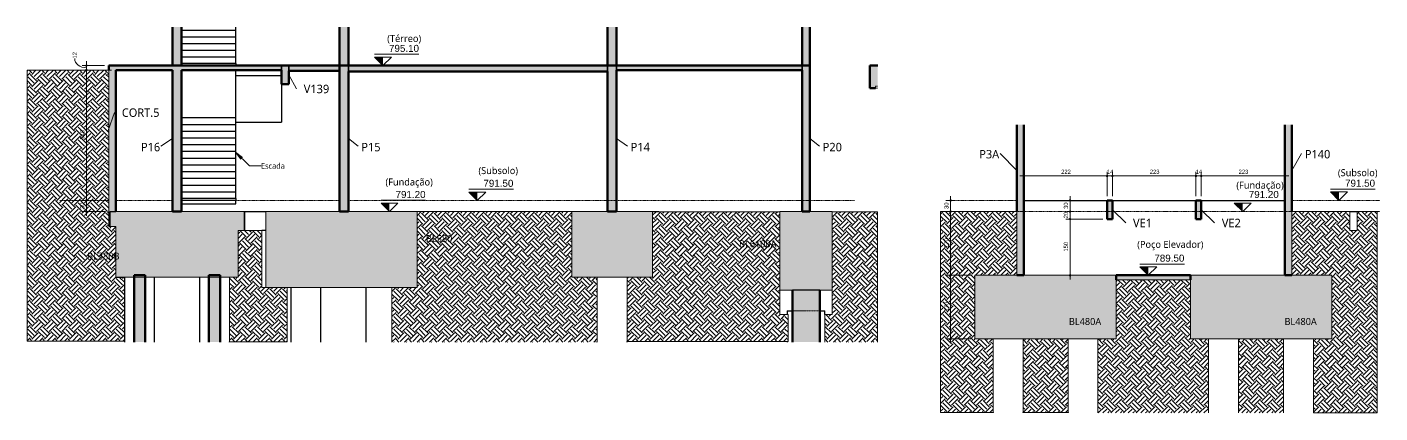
# Model space of a CAD drawing. Header units: centimetres. Extents: x -3523 to 38560, y -3196 to 88043.
# Drawn here: x 28876 to 32486, y 78583 to 79613 of the extents above; entities that cross this region are included whole.
import ezdxf

# ---------------------------------------------------------------- set-up
doc = ezdxf.new("R2010")
doc.units = ezdxf.units.CM
doc.linetypes.add('Overhead', pattern=[0.396875, 0.238125, -0.15875])
doc.linetypes.add('Traço', pattern=[0.635, 0.3175, -0.3175])
for name, color, linetype, lineweight in [('A-ANNO-DIMS', 7, 'Continuous', 9), ('A-ANNO-DIMS-75', 7, 'Continuous', 9), ('A-DETL-GENF', 7, 'Continuous', 18), ('A-FLOR', 7, 'Continuous', 25), ('A-FLOR-OVHD', 7, 'Overhead', 18), ('G-ANNO-DIMS', 7, 'Continuous', 9), ('G-ANNO-TEXT', 7, 'Continuous', 9), ('S-BEAM', 7, 'Continuous', 25), ('S-BEAM-IDEN', 7, 'Continuous', 9), ('S-COLS', 7, 'Continuous', 25), ('S-COLS-IDEN', 7, 'Continuous', 9), ('S-FNDN', 7, 'Continuous', 25), ('S-FNDN-HDLN', 7, 'Traço', 18), ('S-FNDN-IDEN', 7, 'Continuous', 9), ('S-STRS', 7, 'Continuous', 25)]:
    doc.layers.add(name, color=color, linetype=linetype, lineweight=lineweight)
doc.layers.add('A-DETL', color=7, linetype='Continuous', lineweight=18, true_color=0x00a600)
doc.styles.add('Arial_1', font='arial.ttf', dxfattribs={"width": 0.9, "height": 11.25})
doc.styles.add('Arial_4', font='arial.ttf', dxfattribs={"height": 18.75})
doc.styles.add('Gadugi', font='gadugi.ttf', dxfattribs={"height": 15})
doc.styles.add('Gadugi_1', font='gadugi.ttf', dxfattribs={"height": 22.5})
doc.styles.add('Gadugi_2', font='gadugi.ttf', dxfattribs={"height": 18.75})
doc.dimstyles.new('PED_1_5mm_ESQ_2', dxfattribs={"dimscale": 30.48, "dimtxt": 11.477918, "dimasz": 0.492126, "dimexe": 0.369094, "dimexo": 0.369094, "dimgap": 0.073819, "dimtad": 1, "dimdec": 1, "dimrnd": 0.5, "dimdsep": 46, "dimtxsty": 'Arial_1', "dimblk1": 'DOTSMALL', "dimblk2": 'DOTSMALL', "dimsah": 1, "dimcen": 0.09, "dimdle": 0.369094, "dimazin": 0, "dimtfac": 1, "dimtdec": 4, "dimtix": 1, "dimtmove": 1, "dimatfit": 3, "dimfxl": 1, "dimtvp": 1, "dimtolj": 1, "dimtzin": 0, "dimarcsym": 2})
doc.dimstyles.new('PED_1_5mm_ESQ_5', dxfattribs={"dimscale": 30.48, "dimtxt": 11.477918, "dimasz": 0.492126, "dimexe": 0.369094, "dimexo": 0.369094, "dimgap": 0.073819, "dimtad": 1, "dimdec": 1, "dimrnd": 0.5, "dimdsep": 46, "dimtxsty": 'Arial_1', "dimblk1": 'DOTSMALL', "dimblk2": 'DOTSMALL', "dimsah": 1, "dimcen": 0.09, "dimdle": 0.369094, "dimazin": 0, "dimtfac": 1, "dimtdec": 4, "dimtix": 1, "dimtmove": 0, "dimatfit": 3, "dimfxl": 1, "dimtvp": 1, "dimtolj": 1, "dimtzin": 0, "dimarcsym": 2})
pattern_1 = [(45, (30079.565, 83515.002), (0, 33.67667), [23.813, -23.813]), (45, (30073.25, 83521.318), (0, 33.67525), [23.812, -23.812]), (45, (30066.935, 83527.633), (0, 33.67667), [23.813, -23.813]), (135, (30066.935, 83531.843), (-33.67596, 0.00071), [23.813, -23.813]), (135, (30073.25, 83538.158), (-33.67596, -0.00071), [23.813, -23.813]), (135, (30079.565, 83544.473), (-33.67596, -0.00071), [23.813, -23.813])]
pattern_2 = [(45, (31881.41, 83419.002), (0, 33.67667), [23.813, -23.813]), (45, (31875.095, 83425.318), (0, 33.67525), [23.812, -23.812]), (45, (31868.78, 83431.633), (0, 33.67667), [23.813, -23.813]), (135, (31868.78, 83435.843), (-33.67596, 0.00071), [23.813, -23.813]), (135, (31875.095, 83442.158), (-33.67596, -0.00071), [23.813, -23.813]), (135, (31881.41, 83448.473), (-33.67596, -0.00071), [23.813, -23.813])]

# ---------------------------------------------------------------- blocks, each defined once
blk = doc.blocks.new('PED_BLRET-1EST_R01_2019_muro_ - 60x60x60-3843966-CT B 005 - CORTE C-C')
at = {"layer": 'S-FNDN-HDLN'}
for p, q in [((1939.9, 79455), (1933.9, 79455)), ((1933.9, 79455), (1933.9, 79450)), ((1933.9, 79450), (1939.9, 79450))]:
    blk.add_line(p, q, dxfattribs=at)
blk = doc.blocks.new('PED_COMPL_ESC_TRIANGULO_CIMA_R00_2019 - 01-3749494-CT B 005 - CORTE C-C')
at = {"layer": 'S-BEAM'}
for q in [(82.3, 79515), (227.4, 79510)]:
    blk.add_line((227.4, 79515), q, dxfattribs=at)
blk = doc.blocks.new('PED_COMPL_ESC_TRIANGULO_CIMA_R00_2019 - 01-V65-CT B 005 - CORTE C-C')
at = {"layer": 'S-BEAM'}
for p, q in [((227.4, 79155), (82.3, 79155)), ((227.4, 79150), (82.3, 79150)), ((227.4, 79155), (227.4, 79150))]:
    blk.add_line(p, q, dxfattribs=at)
blk = doc.blocks.new('PED_COMPL_ESC_TRIANGULO_BAIXO_R00_2019 - 01-3750049-CT B 005 - CORTE C-C')
at = {"layer": 'S-BEAM'}
for p, q in [((227.4, 79482.5), (227.4, 79498)), ((349.3, 79482.5), (227.4, 79482.5))]:
    blk.add_line(p, q, dxfattribs=at)
blk = doc.blocks.new('Elevações de ponto - SIMBOLO DE NÍVEL-CORTE-2219088-CT B 005 - CORTE C-C')
at = {"layer": 'G-ANNO-DIMS'}
blk.add_hatch(color=256, dxfattribs=at).paths.add_polyline_path([(871.5, 79172.3), (871.5, 79149.8), (849, 79172.3)], flags=0)
for p, q in [((967.8, 79180), (849, 79180)), ((871.5, 79149.8), (849, 79172.3)), ((849, 79172.3), (894, 79172.3)), ((894, 79172.3), (871.5, 79149.8))]:
    blk.add_line(p, q, dxfattribs=at)
blk = doc.blocks.new('DIMBLOCK467-CT B 005 - CORTE C-C')
at = {"layer": 'A-ANNO-DIMS-75'}
h = blk.add_hatch(color=256, dxfattribs=at)
edge = h.paths.add_edge_path(flags=0)
edge.add_arc((29034.2, 79149.8), 1.88, 0, 360)
h = blk.add_hatch(color=256, dxfattribs=at)
edge = h.paths.add_edge_path(flags=0)
edge.add_arc((29034.2, 79120), 1.88, 0, 360)
for p, q in [((29042.8, 79149.8), (29023, 79149.8)), ((29034.2, 79108.8), (29034.2, 79149.8)), ((29034.2, 79149.8), (29042.8, 79149.8)), ((29083.7, 79120), (29023, 79120)), ((29034.2, 79120), (29083.7, 79120))]:
    blk.add_line(p, q, dxfattribs=at)
for centre in [(29034.2, 79149.8), (29034.2, 79120)]:
    blk.add_circle(centre, 1.88, dxfattribs=at)
at = {"layer": 'A-ANNO-DIMS-75', "color": 0, "insert": (29017.4, 79127.1), "char_height": 11.25, "width": 18.647, "attachment_point": 1, "rotation": 90, "line_spacing_factor": 0.941778, "style": 'Arial_1'}
blk.add_mtext('30', dxfattribs=at)
blk = doc.blocks.new('_DotSmall')
at = {"color": 0, "linetype": 'ByBlock', "const_width": 0.5}
blk.add_lwpolyline([(-0.0625, 0, 1), (0.0625, 0, 1)], format="xyb", close=True, dxfattribs=at)
blk = doc.blocks.new('DIMBLOCK468-CT B 005 - CORTE C-C')
at = {"layer": 'A-ANNO-DIMS-75'}
h = blk.add_hatch(color=256, dxfattribs=at)
edge = h.paths.add_edge_path(flags=0)
edge.add_arc((29034.2, 79498), 1.88, 0, 360)
h = blk.add_hatch(color=256, dxfattribs=at)
edge = h.paths.add_edge_path(flags=0)
edge.add_arc((29034.2, 79149.8), 1.88, 0, 360)
for p, q in [((29101.4, 79498), (29023, 79498)), ((29034.2, 79149.8), (29034.2, 79498)), ((29034.2, 79498), (29101.4, 79498)), ((29042.8, 79149.8), (29023, 79149.8)), ((29034.2, 79149.8), (29042.8, 79149.8))]:
    blk.add_line(p, q, dxfattribs=at)
for centre in [(29034.2, 79498), (29034.2, 79149.8)]:
    blk.add_circle(centre, 1.88, dxfattribs=at)
at = {"layer": 'A-ANNO-DIMS-75', "color": 0, "insert": (29017.4, 79312.3), "char_height": 11.25, "width": 27.971, "attachment_point": 1, "rotation": 90, "line_spacing_factor": 0.941778, "style": 'Arial_1'}
blk.add_mtext('348', dxfattribs=at)
blk = doc.blocks.new('DIMBLOCK469-CT B 005 - CORTE C-C')
at = {"layer": 'A-ANNO-DIMS-75'}
h = blk.add_hatch(color=256, dxfattribs=at)
edge = h.paths.add_edge_path(flags=0)
edge.add_arc((29034.2, 79510), 1.88, 0, 360)
h = blk.add_hatch(color=256, dxfattribs=at)
edge = h.paths.add_edge_path(flags=0)
edge.add_arc((29034.2, 79498), 1.88, 0, 360)
for p, q in [((29082.4, 79510), (29023, 79510)), ((29034.2, 79498), (29034.2, 79521.3)), ((29034.2, 79510), (29082.4, 79510)), ((29101.4, 79498), (29023, 79498)), ((29034.2, 79498), (29101.4, 79498))]:
    blk.add_line(p, q, dxfattribs=at)
for centre in [(29034.2, 79510), (29034.2, 79498)]:
    blk.add_circle(centre, 1.88, dxfattribs=at)
blk.add_ellipse((29034.2, 79528.7), major_axis=(31.1, 0), ratio=0.796193, start_param=3.141593, end_param=4.712389, dxfattribs=at)
at = {"layer": 'A-ANNO-DIMS-75', "color": 0, "insert": (28997.4, 79528.7), "char_height": 11.25, "width": 18.647, "attachment_point": 1, "rotation": 90, "line_spacing_factor": 0.941778, "style": 'Arial_1'}
blk.add_mtext('12', dxfattribs=at)
blk = doc.blocks.new('Elevações de ponto - SIMBOLO DE NÍVEL-CORTE-2219088-CT B 003 -CORTE A-A')
at = {"layer": 'G-ANNO-DIMS'}
blk.add_hatch(color=256, dxfattribs=at).paths.add_polyline_path([(152.4, 79172.5), (152.4, 79150), (129.9, 79172.5)], flags=0)
for p, q in [((248.7, 79180.1), (129.9, 79180.1)), ((152.4, 79150), (129.9, 79172.5)), ((129.9, 79172.5), (174.9, 79172.5)), ((174.9, 79172.5), (152.4, 79150))]:
    blk.add_line(p, q, dxfattribs=at)
blk = doc.blocks.new('DIMBLOCK470-CT B 003 -CORTE A-A')
at = {"layer": 'A-ANNO-DIMS-75'}
h = blk.add_hatch(color=256, dxfattribs=at)
edge = h.paths.add_edge_path(flags=0)
edge.add_arc((31536.2, 79215.1), 1.88, 0, 360)
h = blk.add_hatch(color=256, dxfattribs=at)
edge = h.paths.add_edge_path(flags=0)
edge.add_arc((31758.2, 79215.1), 1.88, 0, 360)
for p, q in [((31524.9, 79215.1), (31758.2, 79215.1)), ((31536.2, 79206.5), (31536.2, 79226.4)), ((31536.2, 79215.1), (31536.2, 79206.5)), ((31758.2, 79161.3), (31758.2, 79226.4)), ((31758.2, 79215.1), (31758.2, 79161.3))]:
    blk.add_line(p, q, dxfattribs=at)
for centre in [(31536.2, 79215.1), (31758.2, 79215.1)]:
    blk.add_circle(centre, 1.88, dxfattribs=at)
at = {"layer": 'A-ANNO-DIMS-75', "color": 0, "insert": (31635.5, 79232), "char_height": 11.25, "width": 27.971, "attachment_point": 1, "line_spacing_factor": 0.941778, "style": 'Arial_1'}
blk.add_mtext('222', dxfattribs=at)
blk = doc.blocks.new('DIMBLOCK471-CT B 003 -CORTE A-A')
at = {"layer": 'A-ANNO-DIMS-75'}
h = blk.add_hatch(color=256, dxfattribs=at)
edge = h.paths.add_edge_path(flags=0)
edge.add_arc((31758.2, 79215.1), 1.88, 0, 360)
h = blk.add_hatch(color=256, dxfattribs=at)
edge = h.paths.add_edge_path(flags=0)
edge.add_arc((31772.2, 79215.1), 1.88, 0, 360)
for p, q in [((31758.2, 79161.3), (31758.2, 79226.4)), ((31758.2, 79215.1), (31772.2, 79215.1)), ((31758.2, 79215.1), (31758.2, 79161.3)), ((31772.2, 79161.3), (31772.2, 79226.4)), ((31772.2, 79215.1), (31772.2, 79161.3))]:
    blk.add_line(p, q, dxfattribs=at)
for centre in [(31758.2, 79215.1), (31772.2, 79215.1)]:
    blk.add_circle(centre, 1.88, dxfattribs=at)
at = {"layer": 'A-ANNO-DIMS-75', "color": 0, "insert": (31757.4, 79232), "char_height": 11.25, "width": 18.647, "attachment_point": 1, "line_spacing_factor": 0.941778, "style": 'Arial_1'}
blk.add_mtext('14', dxfattribs=at)
blk = doc.blocks.new('DIMBLOCK472-CT B 003 -CORTE A-A')
at = {"layer": 'A-ANNO-DIMS-75'}
h = blk.add_hatch(color=256, dxfattribs=at)
edge = h.paths.add_edge_path(flags=0)
edge.add_arc((31772.2, 79215.1), 1.88, 0, 360)
h = blk.add_hatch(color=256, dxfattribs=at)
edge = h.paths.add_edge_path(flags=0)
edge.add_arc((31995.2, 79215.1), 1.88, 0, 360)
for p, q in [((31772.2, 79161.3), (31772.2, 79226.4)), ((31772.2, 79215.1), (31995.2, 79215.1)), ((31772.2, 79215.1), (31772.2, 79161.3)), ((31995.2, 79161.3), (31995.2, 79226.4)), ((31995.2, 79215.1), (31995.2, 79161.3))]:
    blk.add_line(p, q, dxfattribs=at)
for centre in [(31772.2, 79215.1), (31995.2, 79215.1)]:
    blk.add_circle(centre, 1.88, dxfattribs=at)
at = {"layer": 'A-ANNO-DIMS-75', "color": 0, "insert": (31872, 79232), "char_height": 11.25, "width": 27.971, "attachment_point": 1, "line_spacing_factor": 0.941778, "style": 'Arial_1'}
blk.add_mtext('223', dxfattribs=at)
blk = doc.blocks.new('DIMBLOCK473-CT B 003 -CORTE A-A')
at = {"layer": 'A-ANNO-DIMS-75'}
h = blk.add_hatch(color=256, dxfattribs=at)
edge = h.paths.add_edge_path(flags=0)
edge.add_arc((31995.2, 79215.1), 1.88, 0, 360)
h = blk.add_hatch(color=256, dxfattribs=at)
edge = h.paths.add_edge_path(flags=0)
edge.add_arc((32009.2, 79215.1), 1.88, 0, 360)
for p, q in [((31995.2, 79161.3), (31995.2, 79226.4)), ((31995.2, 79215.1), (32009.2, 79215.1)), ((31995.2, 79215.1), (31995.2, 79161.3)), ((32009.2, 79161.3), (32009.2, 79226.4)), ((32009.2, 79215.1), (32009.2, 79161.3))]:
    blk.add_line(p, q, dxfattribs=at)
for centre in [(31995.2, 79215.1), (32009.2, 79215.1)]:
    blk.add_circle(centre, 1.88, dxfattribs=at)
at = {"layer": 'A-ANNO-DIMS-75', "color": 0, "insert": (31994.4, 79232), "char_height": 11.25, "width": 18.647, "attachment_point": 1, "line_spacing_factor": 0.941778, "style": 'Arial_1'}
blk.add_mtext('14', dxfattribs=at)
blk = doc.blocks.new('DIMBLOCK474-CT B 003 -CORTE A-A')
at = {"layer": 'A-ANNO-DIMS-75'}
h = blk.add_hatch(color=256, dxfattribs=at)
edge = h.paths.add_edge_path(flags=0)
edge.add_arc((32009.2, 79215.1), 1.88, 0, 360)
h = blk.add_hatch(color=256, dxfattribs=at)
edge = h.paths.add_edge_path(flags=0)
edge.add_arc((32232.2, 79215.1), 1.88, 0, 360)
for p, q in [((32009.2, 79161.3), (32009.2, 79226.4)), ((32009.2, 79215.1), (32243.4, 79215.1)), ((32009.2, 79215.1), (32009.2, 79161.3)), ((32232.2, 79206.5), (32232.2, 79226.4)), ((32232.2, 79215.1), (32232.2, 79206.5))]:
    blk.add_line(p, q, dxfattribs=at)
for centre in [(32009.2, 79215.1), (32232.2, 79215.1)]:
    blk.add_circle(centre, 1.88, dxfattribs=at)
at = {"layer": 'A-ANNO-DIMS-75', "color": 0, "insert": (32109, 79232), "char_height": 11.25, "width": 27.971, "attachment_point": 1, "line_spacing_factor": 0.941778, "style": 'Arial_1'}
blk.add_mtext('223', dxfattribs=at)
blk = doc.blocks.new('DIMBLOCK475-CT B 003 -CORTE A-A')
at = {"layer": 'A-ANNO-DIMS-75'}
h = blk.add_hatch(color=256, dxfattribs=at)
edge = h.paths.add_edge_path(flags=0)
edge.add_arc((31340.5, 78950), 1.88, 0, 360)
h = blk.add_hatch(color=256, dxfattribs=at)
edge = h.paths.add_edge_path(flags=0)
edge.add_arc((31340.5, 78780), 1.88, 0, 360)
for p, q in [((31394, 78950), (31329.2, 78950)), ((31340.5, 78768.8), (31340.5, 78950)), ((31340.5, 78950), (31394, 78950)), ((31394, 78780), (31329.2, 78780)), ((31340.5, 78780), (31394, 78780))]:
    blk.add_line(p, q, dxfattribs=at)
for centre in [(31340.5, 78950), (31340.5, 78780)]:
    blk.add_circle(centre, 1.88, dxfattribs=at)
at = {"layer": 'A-ANNO-DIMS-75', "color": 0, "insert": (31323.6, 78853.3), "char_height": 11.25, "width": 27.971, "attachment_point": 1, "rotation": 90, "line_spacing_factor": 0.941778, "style": 'Arial_1'}
blk.add_mtext('170', dxfattribs=at)
blk = doc.blocks.new('DIMBLOCK476-CT B 003 -CORTE A-A')
at = {"layer": 'A-ANNO-DIMS-75'}
h = blk.add_hatch(color=256, dxfattribs=at)
edge = h.paths.add_edge_path(flags=0)
edge.add_arc((31340.5, 79120), 1.88, 0, 360)
h = blk.add_hatch(color=256, dxfattribs=at)
edge = h.paths.add_edge_path(flags=0)
edge.add_arc((31340.5, 78950), 1.88, 0, 360)
for p, q in [((31349.1, 79120), (31329.2, 79120)), ((31340.5, 78950), (31340.5, 79120)), ((31340.5, 79120), (31349.1, 79120)), ((31394, 78950), (31329.2, 78950)), ((31340.5, 78950), (31394, 78950))]:
    blk.add_line(p, q, dxfattribs=at)
for centre in [(31340.5, 79120), (31340.5, 78950)]:
    blk.add_circle(centre, 1.88, dxfattribs=at)
at = {"layer": 'A-ANNO-DIMS-75', "color": 0, "insert": (31323.6, 79023.3), "char_height": 11.25, "width": 27.971, "attachment_point": 1, "rotation": 90, "line_spacing_factor": 0.941778, "style": 'Arial_1'}
blk.add_mtext('170', dxfattribs=at)
blk = doc.blocks.new('DIMBLOCK477-CT B 003 -CORTE A-A')
at = {"layer": 'A-ANNO-DIMS-75'}
h = blk.add_hatch(color=256, dxfattribs=at)
edge = h.paths.add_edge_path(flags=0)
edge.add_arc((31340.5, 79150), 1.88, 0, 360)
h = blk.add_hatch(color=256, dxfattribs=at)
edge = h.paths.add_edge_path(flags=0)
edge.add_arc((31340.5, 79120), 1.88, 0, 360)
for p, q in [((31349.1, 79150), (31329.2, 79150)), ((31340.5, 79120), (31340.5, 79161.3)), ((31340.5, 79150), (31349.1, 79150)), ((31349.1, 79120), (31329.2, 79120)), ((31340.5, 79120), (31349.1, 79120))]:
    blk.add_line(p, q, dxfattribs=at)
for centre in [(31340.5, 79150), (31340.5, 79120)]:
    blk.add_circle(centre, 1.88, dxfattribs=at)
at = {"layer": 'A-ANNO-DIMS-75', "color": 0, "insert": (31323.6, 79127.2), "char_height": 11.25, "width": 18.647, "attachment_point": 1, "rotation": 90, "line_spacing_factor": 0.941778, "style": 'Arial_1'}
blk.add_mtext('30', dxfattribs=at)
blk = doc.blocks.new('DIMBLOCK478-CT B 003 -CORTE A-A')
at = {"layer": 'A-ANNO-DIMS-75'}
h = blk.add_hatch(color=256, dxfattribs=at)
edge = h.paths.add_edge_path(flags=0)
edge.add_arc((31659.2, 79150), 1.88, 0, 360)
h = blk.add_hatch(color=256, dxfattribs=at)
edge = h.paths.add_edge_path(flags=0)
edge.add_arc((31659.2, 79120), 1.88, 0, 360)
for p, q in [((31650.6, 79150), (31670.5, 79150)), ((31659.2, 79150), (31650.6, 79150)), ((31659.2, 79161.3), (31659.2, 79120)), ((31650.6, 79120), (31670.5, 79120)), ((31659.2, 79120), (31650.6, 79120))]:
    blk.add_line(p, q, dxfattribs=at)
for centre in [(31659.2, 79150), (31659.2, 79120)]:
    blk.add_circle(centre, 1.88, dxfattribs=at)
at = {"layer": 'A-ANNO-DIMS-75', "color": 0, "insert": (31642.4, 79127.2), "char_height": 11.25, "width": 18.647, "attachment_point": 1, "rotation": 90, "line_spacing_factor": 0.941778, "style": 'Arial_1'}
blk.add_mtext('30', dxfattribs=at)
blk = doc.blocks.new('DIMBLOCK479-CT B 003 -CORTE A-A')
at = {"layer": 'A-ANNO-DIMS-75'}
h = blk.add_hatch(color=256, dxfattribs=at)
edge = h.paths.add_edge_path(flags=0)
edge.add_arc((31659.2, 79120), 1.88, 0, 360)
h = blk.add_hatch(color=256, dxfattribs=at)
edge = h.paths.add_edge_path(flags=0)
edge.add_arc((31659.2, 79100), 1.88, 0, 360)
for p, q in [((31650.6, 79120), (31670.5, 79120)), ((31659.2, 79120), (31650.6, 79120)), ((31659.2, 79120), (31659.2, 79100)), ((31746.9, 79100), (31648, 79100)), ((31659.2, 79100), (31746.9, 79100))]:
    blk.add_line(p, q, dxfattribs=at)
for centre in [(31659.2, 79120), (31659.2, 79100)]:
    blk.add_circle(centre, 1.88, dxfattribs=at)
at = {"layer": 'A-ANNO-DIMS-75', "color": 0, "insert": (31642.4, 79102.2), "char_height": 11.25, "width": 18.647, "attachment_point": 1, "rotation": 90, "line_spacing_factor": 0.941778, "style": 'Arial_1'}
blk.add_mtext('20', dxfattribs=at)
blk = doc.blocks.new('DIMBLOCK480-CT B 003 -CORTE A-A')
at = {"layer": 'A-ANNO-DIMS-75'}
h = blk.add_hatch(color=256, dxfattribs=at)
edge = h.paths.add_edge_path(flags=0)
edge.add_arc((31659.2, 79100), 1.88, 0, 360)
h = blk.add_hatch(color=256, dxfattribs=at)
edge = h.paths.add_edge_path(flags=0)
edge.add_arc((31659.2, 78950), 1.88, 0, 360)
for p, q in [((31746.9, 79100), (31648, 79100)), ((31659.2, 79100), (31659.2, 78938.8)), ((31659.2, 79100), (31746.9, 79100)), ((31650.6, 78950), (31670.5, 78950)), ((31659.2, 78950), (31650.6, 78950))]:
    blk.add_line(p, q, dxfattribs=at)
for centre in [(31659.2, 79100), (31659.2, 78950)]:
    blk.add_circle(centre, 1.88, dxfattribs=at)
at = {"layer": 'A-ANNO-DIMS-75', "color": 0, "insert": (31642.4, 79013.3), "char_height": 11.25, "width": 27.971, "attachment_point": 1, "rotation": 90, "line_spacing_factor": 0.941778, "style": 'Arial_1'}
blk.add_mtext('150', dxfattribs=at)

msp = doc.modelspace()

# ---------------------------------------------------------------- hatches: boundary and pattern name
at = {"layer": 'A-DETL-GENF', "true_color": 0xe7ba89}
h = msp.add_hatch(dxfattribs=at)
h.set_pattern_fill('FP_2', color=31, style=0, pattern_type=2)
h.set_pattern_definition(pattern_1)
h.paths.add_polyline_path([(28875.841, 78774.504), (29135.688, 78774.504), (29135.688, 78944.504), (29112.688, 78944.504), (29112.688, 79080.004), (29093.688, 79080.004), (29093.688, 79497.433), (28875.841, 79497.433), (28875.841, 78944.504)], flags=0)
h = msp.add_hatch(dxfattribs=at)
h.set_pattern_fill('FP_2', color=31, style=0, pattern_type=2)
h.set_pattern_definition(pattern_1)
h.paths.add_polyline_path([(29916.839, 78771.907), (30397.189, 78771.907), (30397.189, 78945.001), (30329.75, 78945.001), (30329.75, 79120.001), (29916.839, 79120.001), (29916.839, 78917.293), (29849.689, 78917.293), (29849.689, 78771.907), (29859.809, 78771.907)], flags=0)
h = msp.add_hatch(dxfattribs=at)
h.set_pattern_fill('FP_2', color=31, style=0, pattern_type=2)
h.set_pattern_definition(pattern_1)
h.paths.add_polyline_path([(30561.788, 78773.24), (30907.189, 78773.24), (30907.132, 78845.001), (30884.685, 78845.001), (30884.685, 79119.827), (30545.189, 79119.827), (30545.189, 78945.001), (30477.189, 78945.001), (30477.189, 78773.24)], flags=0)
h = msp.add_hatch(dxfattribs=at)
h.set_pattern_fill('FP_2', color=31, style=0, pattern_type=2)
h.set_pattern_definition(pattern_1)
h.paths.add_polyline_path([(31005.192, 78771.907), (31145.722, 78771.907), (31145.722, 79119.827), (31024.685, 79119.827), (31024.685, 78845.001), (31004.685, 78845.001), (31004.685, 78771.907)], flags=0)
h = msp.add_hatch(dxfattribs=at)
h.set_pattern_fill('FP_3', color=31, style=0, pattern_type=2)
h.set_pattern_definition(pattern_2)
h.paths.add_polyline_path([(31405.204, 78584.001), (31453.704, 78584.001), (31453.704, 78780.001), (31405.204, 78780.001), (31405.204, 78950.001), (31517.187, 78950.001), (31517.187, 79120.001), (31313.704, 79120.001), (31313.704, 78584.001)], flags=0)
h = msp.add_hatch(dxfattribs=at)
h.set_pattern_fill('FP_3', color=31, style=0, pattern_type=2)
h.set_pattern_definition(pattern_2)
h.paths.add_polyline_path([(32478.951, 78583.096), (32478.951, 79120.001), (32425.187, 79120.001), (32425.187, 79070.001), (32406.187, 79070.001), (32406.187, 79120.001), (32251.187, 79120.001), (32251.187, 78950.001), (32357.451, 78950.001), (32357.451, 78780.001), (32308.951, 78780.001), (32308.951, 78583.096)], flags=0)
h = msp.add_hatch(dxfattribs=at)
h.set_pattern_fill('FP_2', color=31, style=0, pattern_type=2)
h.set_pattern_definition(pattern_1)
h.paths.add_polyline_path([(29435.968, 78772.039), (29569.689, 78772.039), (29569.689, 78917.293), (29502.54, 78917.293), (29502.54, 79070.001), (29439.092, 79070.001), (29439.092, 78945.001), (29416.174, 78945.001), (29416.174, 78772.039)], flags=0)
h = msp.add_hatch(dxfattribs=at)
h.set_pattern_fill('FP_3', color=31, style=0, pattern_type=2)
h.set_pattern_definition(pattern_2)
h.paths.add_polyline_path([(31980.451, 78582.533), (32028.951, 78582.533), (32028.951, 78780.001), (31980.451, 78780.001), (31980.451, 78938.001), (31782.204, 78938.001), (31782.204, 78780.001), (31733.704, 78780.001), (31733.704, 78582.533), (31890.836, 78582.533)], flags=0)
h = msp.add_hatch(dxfattribs=at)
h.set_pattern_fill('FP_3', color=31, style=0, pattern_type=2)
h.set_pattern_definition(pattern_2)
h.paths.add_polyline_path([(31533.704, 78584.001), (31653.704, 78584.001), (31653.704, 78780.001), (31533.704, 78780.001)], flags=0)
h = msp.add_hatch(dxfattribs=at)
h.set_pattern_fill('FP_3', color=31, style=0, pattern_type=2)
h.set_pattern_definition(pattern_2)
h.paths.add_polyline_path([(32108.951, 78582.533), (32228.951, 78582.533), (32228.951, 78780.001), (32108.951, 78780.001), (32108.951, 78774.927)], flags=0)
at = {"layer": 'A-FLOR', "true_color": 0xa6a6a6}
for points in [[(29112.69, 79498.004), (29264.174, 79498.004), (29264.174, 79510.004), (29112.69, 79510.004)], [(29435.968, 79498.004), (29555.161, 79498.004), (29555.161, 79510.004), (29288.174, 79510.004), (29288.174, 79498.004), (29433.183, 79498.004)], [(29574.168, 79496.004), (29709.689, 79496.004), (29709.689, 79510.004), (29574.168, 79510.004)], [(29733.689, 79494.004), (30425.189, 79494.004), (30425.189, 79510.004), (29733.689, 79510.004)], [(30944.685, 79498.004), (30944.685, 79510.004), (30449.189, 79510.004), (30449.189, 79498.004), (30575.838, 79498.004)], [(31890.836, 78938.001), (31980.451, 78938.001), (31980.451, 78950.001), (31782.204, 78950.001), (31782.204, 78938.001)]]:
    msp.add_hatch(color=253, dxfattribs=at).paths.add_polyline_path(points, flags=0)
at = {"layer": 'S-BEAM', "true_color": 0xa6a6a6}
for points in [[(29094.952, 79080.004), (29097.28, 79080.004), (29097.28, 79120.001), (29112.688, 79120.001), (29112.688, 79510.004), (29093.688, 79510.004), (29093.688, 79080.004)], [(29574.168, 79460.004), (29574.168, 79510.004), (29555.168, 79510.004), (29555.168, 79460.004)], [(31772.187, 79100.001), (31772.187, 79150.001), (31758.187, 79150.001), (31758.187, 79100.001), (31764.192, 79100.001)], [(31995.187, 79100.001), (32009.187, 79100.001), (32009.187, 79150.001), (31995.187, 79150.001)]]:
    msp.add_hatch(color=253, dxfattribs=at).paths.add_polyline_path(points, flags=0)
at = {"layer": 'S-COLS', "true_color": 0xa6a6a6}
for points in [[(29264.174, 79510.004), (29288.174, 79510.004), (29288.174, 79612.729), (29264.174, 79612.729)], [(29720.936, 79510.004), (29733.689, 79510.004), (29733.689, 79612.729), (29709.689, 79612.729), (29709.689, 79510.004)], [(30425.189, 79510.004), (30449.189, 79510.004), (30449.189, 79612.729), (30425.189, 79612.729)], [(30944.685, 79510.004), (30964.685, 79510.004), (30964.685, 79612.729), (30944.685, 79612.729)], [(29264.174, 79120.001), (29288.174, 79120.001), (29288.168, 79510.004), (29264.174, 79510.004), (29264.174, 79192.318)], [(29720.936, 79120.001), (29733.689, 79120.001), (29733.689, 79510.004), (29709.689, 79510.004), (29709.689, 79120.001)], [(30449.189, 79120.001), (30449.189, 79510.004), (30425.189, 79510.004), (30425.189, 79120.001)], [(30964.685, 79120.001), (30964.685, 79510.004), (30944.685, 79510.004), (30944.685, 79120.001)], [(31536.187, 78950.001), (31536.187, 79352.109), (31517.187, 79352.109), (31517.187, 78950.001)], [(32251.187, 78950.001), (32251.187, 79352.109), (32232.187, 79352.109), (32232.187, 78950.001)]]:
    msp.add_hatch(color=253, dxfattribs=at).paths.add_polyline_path(points, flags=0)
at = {"layer": 'S-FNDN', "true_color": 0xa6a6a6}
for points in [[(31145.772, 79450.004), (31145.772, 79510.004), (31124.685, 79510.004), (31124.685, 79450.004)], [(29419.092, 78945.001), (29439.092, 78945.001), (29439.092, 79070.001), (29455.067, 79070.001), (29455.067, 79120.001), (29097.28, 79120.001), (29097.28, 79080.004), (29112.688, 79080.004), (29112.688, 78945.001), (29416.174, 78945.001)], [(29720.936, 78917.293), (29916.839, 78917.293), (29916.839, 79120.001), (29513.278, 79120.001), (29513.278, 78917.293), (29569.689, 78917.293)], [(30329.75, 78945.001), (30545.189, 78945.001), (30545.189, 79119.827), (30561.788, 79119.827), (30561.788, 79120.001), (30329.75, 79120.001), (30329.75, 78982.112)], [(31003.289, 78910.001), (31024.685, 78910.001), (31024.685, 79120.001), (30884.685, 79120.001), (30884.685, 78910.001), (30991.132, 78910.001)], [(29161.311, 78771.907), (29191.037, 78771.907), (29191.037, 78945.001), (29161.311, 78945.001)], [(29361.311, 78771.907), (29391.037, 78771.907), (29391.037, 78945.001), (29361.311, 78945.001)], [(31533.704, 78780.001), (31782.204, 78780.001), (31782.204, 78950.001), (31405.204, 78950.001), (31405.204, 78780.001), (31517.187, 78780.001)], [(32228.951, 78780.001), (32357.451, 78780.001), (32357.451, 78950.001), (31980.451, 78950.001), (31980.451, 78780.001), (32201.364, 78780.001)], [(30991.132, 78771.907), (30991.132, 78910.001), (30918.238, 78910.001), (30918.238, 78771.907)]]:
    msp.add_hatch(color=253, dxfattribs=at).paths.add_polyline_path(points, flags=0)

# ---------------------------------------------------------------- linework, layer by layer
at = {"layer": 'A-DETL', "color": 7}
for p, q in [((29093.688, 79497.433), (28875.841, 79497.433)), ((28875.841, 79497.433), (28875.841, 78774.504)), ((29093.688, 79080.004), (29093.688, 79497.433)), ((30329.75, 79120.001), (29916.839, 79120.001)), ((29916.839, 79120.001), (29916.839, 78917.293)), ((30329.75, 78945.001), (30329.75, 79120.001)), ((30884.685, 79119.827), (30545.189, 79119.827)), ((30545.189, 79119.827), (30545.189, 78945.001)), ((30884.685, 78845.001), (30884.685, 79119.827)), ((31145.722, 79119.827), (31024.685, 79119.827)), ((31024.685, 79119.827), (31024.685, 78845.001)), ((31145.722, 78771.907), (31145.722, 79119.827)), ((31517.187, 79120.001), (31313.704, 79120.001)), ((31313.704, 79120.001), (31313.704, 78584.001)), ((31517.187, 78950.001), (31517.187, 79120.001)), ((32406.187, 79120.001), (32251.187, 79120.001)), ((32251.187, 79120.001), (32251.187, 78950.001)), ((32406.187, 79070.001), (32406.187, 79120.001)), ((32478.951, 79120.001), (32425.187, 79120.001)), ((32425.187, 79120.001), (32425.187, 79070.001)), ((32478.951, 78583.096), (32478.951, 79120.001)), ((29112.688, 79080.004), (29093.688, 79080.004)), ((29112.688, 78944.504), (29112.688, 79080.004)), ((29502.54, 79070.001), (29439.092, 79070.001)), ((29439.092, 79070.001), (29439.092, 78945.001)), ((29502.54, 78917.293), (29502.54, 79070.001)), ((32425.187, 79070.001), (32406.187, 79070.001)), ((29135.688, 78944.504), (29112.688, 78944.504)), ((29135.688, 78774.504), (29135.688, 78944.504)), ((29419.092, 78945.001), (29416.174, 78945.001)), ((29416.174, 78945.001), (29416.174, 78772.039)), ((29439.092, 78945.001), (29419.092, 78945.001)), ((30397.189, 78945.001), (30329.75, 78945.001)), ((30397.189, 78771.907), (30397.189, 78945.001)), ((30545.189, 78945.001), (30477.189, 78945.001)), ((30477.189, 78945.001), (30477.189, 78773.24)), ((31405.204, 78780.001), (31405.204, 78950.001)), ((31405.204, 78950.001), (31517.187, 78950.001)), ((31980.451, 78938.001), (31782.204, 78938.001)), ((31782.204, 78938.001), (31782.204, 78780.001)), ((31980.451, 78780.001), (31980.451, 78938.001)), ((32251.187, 78950.001), (32357.451, 78950.001)), ((32357.451, 78950.001), (32357.451, 78939.374)), ((32357.451, 78939.374), (32357.451, 78780.001)), ((29569.689, 78917.293), (29502.54, 78917.293)), ((29569.689, 78772.039), (29569.689, 78917.293)), ((29916.839, 78917.293), (29849.689, 78917.293)), ((29849.689, 78917.293), (29849.689, 78771.907)), ((30907.189, 78845.001), (30884.685, 78845.001)), ((30907.189, 78773.24), (30907.189, 78845.001)), ((31024.685, 78845.001), (31004.685, 78845.001)), ((31004.685, 78845.001), (31004.685, 78771.907)), ((31453.704, 78780.001), (31405.204, 78780.001)), ((31453.704, 78584.001), (31453.704, 78780.001)), ((31653.704, 78780.001), (31533.704, 78780.001)), ((31533.704, 78780.001), (31533.704, 78584.001)), ((31653.704, 78584.001), (31653.704, 78780.001)), ((31782.204, 78780.001), (31733.704, 78780.001)), ((31733.704, 78780.001), (31733.704, 78582.533)), ((32028.951, 78780.001), (31980.451, 78780.001)), ((32028.951, 78582.533), (32028.951, 78780.001)), ((32228.951, 78780.001), (32108.951, 78780.001)), ((32108.951, 78780.001), (32108.951, 78582.533)), ((32228.951, 78582.533), (32228.951, 78780.001)), ((32357.451, 78780.001), (32308.951, 78780.001)), ((32308.951, 78780.001), (32308.951, 78583.096)), ((28875.841, 78774.504), (29135.688, 78774.504)), ((29416.174, 78772.039), (29569.689, 78772.039)), ((30477.189, 78773.24), (30907.189, 78773.24)), ((31313.704, 78584.001), (31453.704, 78584.001)), ((31533.704, 78584.001), (31653.704, 78584.001)), ((32308.951, 78583.096), (32478.951, 78583.096))]:
    msp.add_line(p, q, dxfattribs=at)
at = {"layer": 'A-FLOR', "lineweight": 50}
for p, q in [((29264.174, 79510.004), (29112.69, 79510.004)), ((29555.161, 79510.004), (29288.174, 79510.004)), ((29709.689, 79510.004), (29574.168, 79510.004)), ((29709.689, 79496.004), (29709.689, 79510.004)), ((30425.189, 79510.004), (29733.689, 79510.004)), ((30944.685, 79510.004), (30449.189, 79510.004)), ((29112.69, 79498.004), (29264.174, 79498.004)), ((29288.174, 79498.004), (29555.161, 79498.004)), ((29574.168, 79496.004), (29709.689, 79496.004)), ((29733.689, 79494.004), (30425.189, 79494.004)), ((30449.189, 79498.004), (30944.685, 79498.004)), ((31980.451, 78950.001), (31782.204, 78950.001)), ((31782.204, 78950.001), (31782.204, 78938.001)), ((31980.451, 78938.001), (31980.451, 78950.001))]:
    msp.add_line(p, q, dxfattribs=at)
at = {"layer": 'A-FLOR'}
for p, q in [((29555.161, 79498.004), (29555.161, 79510.004)), ((29574.168, 79510.004), (29574.168, 79496.004)), ((29733.689, 79510.004), (29733.689, 79494.004)), ((30425.189, 79494.004), (30425.189, 79510.004)), ((30449.189, 79510.004), (30449.189, 79498.004)), ((30944.685, 79498.004), (30944.685, 79510.004)), ((29112.69, 79498.004), (29112.688, 79498.004))]:
    msp.add_line(p, q, dxfattribs=at)
at = {"layer": 'A-FLOR-OVHD'}
for p, q in [((29093.688, 79149.827), (28963.688, 79149.827)), ((29264.176, 79149.827), (29112.688, 79149.827)), ((29709.688, 79149.827), (29289.688, 79149.827)), ((29733.689, 79149.827), (31083.689, 79149.827)), ((31517.187, 79150.001), (31327.187, 79150.001)), ((32486.141, 79150.001), (32251.187, 79150.001)), ((32486.141, 79120.001), (31336.141, 79120.001))]:
    msp.add_line(p, q, dxfattribs=at)
at = {"layer": 'G-ANNO-TEXT'}
for p, q in [((29432.53, 79278.391), (29450.6, 79264.661)), ((29432.53, 79278.391), (29446.43, 79260.452)), ((29432.53, 79278.391), (29469.312, 79241.954)), ((29469.312, 79241.954), (29500.232, 79241.954))]:
    msp.add_line(p, q, dxfattribs=at)
at = {"layer": 'S-BEAM', "lineweight": 50}
for p, q in [((29112.688, 79510.004), (29093.688, 79510.004)), ((29093.688, 79510.004), (29093.688, 79497.433)), ((29574.168, 79510.004), (29555.168, 79510.004)), ((29112.688, 79120.001), (29112.688, 79498.004)), ((29555.168, 79498.004), (29555.168, 79460.004)), ((29574.168, 79460.004), (29574.168, 79496.004)), ((29555.168, 79460.004), (29574.168, 79460.004)), ((31772.187, 79150.001), (31758.187, 79150.001)), ((31758.187, 79150.001), (31758.187, 79100.001)), ((31772.187, 79100.001), (31772.187, 79150.001)), ((32009.187, 79150.001), (31995.187, 79150.001)), ((31995.187, 79150.001), (31995.187, 79100.001)), ((32009.187, 79100.001), (32009.187, 79150.001)), ((31758.187, 79100.001), (31772.187, 79100.001)), ((31995.187, 79100.001), (32009.187, 79100.001))]:
    msp.add_line(p, q, dxfattribs=at)
at = {"layer": 'S-BEAM'}
for p, q in [((29555.168, 79510.004), (29555.168, 79498.004)), ((29574.168, 79496.004), (29574.168, 79510.004)), ((29709.68, 79460.004), (29709.68, 79496.004)), ((29709.68, 79460.004), (29709.689, 79460.004)), ((31536.187, 79150.001), (31758.187, 79150.001)), ((31772.187, 79150.001), (31995.187, 79150.001)), ((32009.187, 79150.001), (32232.187, 79150.001)), ((29097.28, 79080.004), (29097.28, 79120.001)), ((29097.28, 79120.001), (29112.688, 79120.001)), ((29457.395, 79120.001), (29513.278, 79120.001)), ((32406.187, 79120.001), (32425.187, 79120.001)), ((29513.278, 79070.001), (29502.54, 79070.001))]:
    msp.add_line(p, q, dxfattribs=at)
at = {"layer": 'S-BEAM-IDEN'}
for p, q in [((29574.168, 79485.004), (29594.766, 79447.449)), ((29092.598, 79336.519), (29109.226, 79384.206)), ((31772.187, 79125.001), (31807.705, 79089.652)), ((32009.187, 79125.001), (32044.705, 79089.652))]:
    msp.add_line(p, q, dxfattribs=at)
at = {"layer": 'S-COLS', "lineweight": 50}
for p, q in [((29264.174, 79612.729), (29264.174, 79510.004)), ((29288.174, 79510.004), (29288.174, 79612.729)), ((29709.689, 79612.729), (29709.689, 79510.004)), ((29733.689, 79510.004), (29733.689, 79612.729)), ((30425.189, 79612.729), (30425.189, 79510.004)), ((30449.189, 79510.004), (30449.189, 79612.729)), ((30944.685, 79612.729), (30944.685, 79510.004)), ((30964.685, 79510.004), (30964.685, 79612.729)), ((29288.174, 79510.004), (29264.174, 79510.004)), ((29264.174, 79510.004), (29288.174, 79510.004)), ((29733.689, 79510.004), (29709.689, 79510.004)), ((29709.689, 79510.004), (29709.689, 79120.001)), ((29709.689, 79510.004), (29733.689, 79510.004)), ((30449.189, 79510.004), (30425.189, 79510.004)), ((30425.189, 79510.004), (30449.189, 79510.004)), ((30964.685, 79510.004), (30944.685, 79510.004)), ((30944.685, 79510.004), (30964.685, 79510.004)), ((30964.685, 79120.001), (30964.685, 79510.004)), ((29264.174, 79498.004), (29264.174, 79120.001)), ((29288.174, 79120.001), (29288.174, 79498.004)), ((29733.689, 79120.001), (29733.689, 79494.004)), ((30425.189, 79494.004), (30425.189, 79120.001)), ((30449.189, 79120.001), (30449.189, 79498.004)), ((30944.685, 79498.004), (30944.685, 79120.001)), ((31517.187, 79352.109), (31517.187, 79120.001)), ((31536.187, 78950.001), (31536.187, 79352.109)), ((32232.187, 79352.109), (32232.187, 78950.001)), ((32251.187, 79120.001), (32251.187, 79352.109)), ((29264.174, 79120.001), (29288.174, 79120.001)), ((29709.689, 79120.001), (29733.689, 79120.001)), ((30425.189, 79120.001), (30449.189, 79120.001)), ((30944.685, 79120.001), (30964.685, 79120.001)), ((31517.187, 78950.001), (31536.187, 78950.001)), ((32232.187, 78950.001), (32251.187, 78950.001))]:
    msp.add_line(p, q, dxfattribs=at)
at = {"layer": 'S-COLS'}
for p, q in [((29733.689, 79494.004), (29733.689, 79510.004)), ((30425.189, 79510.004), (30425.189, 79494.004)), ((30449.189, 79498.004), (30449.189, 79510.004)), ((30944.685, 79510.004), (30944.685, 79498.004))]:
    msp.add_line(p, q, dxfattribs=at)
at = {"layer": 'S-COLS-IDEN'}
for p, q in [((29264.174, 79315.003), (29232.905, 79294.508)), ((29733.689, 79315.003), (29759.3, 79294.508)), ((30449.189, 79315.003), (30477.982, 79294.508)), ((30964.685, 79315.003), (30990.562, 79294.508)), ((31517.187, 79230.003), (31472.955, 79275.581)), ((32251.187, 79230.003), (32277.068, 79275.581))]:
    msp.add_line(p, q, dxfattribs=at)
at = {"layer": 'S-FNDN', "lineweight": 50}
for p, q in [((31145.772, 79510.004), (31124.685, 79510.004)), ((31124.685, 79510.004), (31124.685, 79450.004)), ((31124.685, 79450.004), (31139.68, 79450.004)), ((29191.037, 78950.001), (29161.311, 78950.001)), ((29161.311, 78950.001), (29161.311, 78771.907)), ((29191.037, 78771.907), (29191.037, 78950.001)), ((29391.037, 78950.001), (29361.311, 78950.001)), ((29361.311, 78950.001), (29361.311, 78771.907)), ((29391.037, 78771.907), (29391.037, 78950.001)), ((30918.238, 78910.001), (30918.238, 78771.907)), ((30991.132, 78771.907), (30991.132, 78910.001))]:
    msp.add_line(p, q, dxfattribs=at)
at = {"layer": 'S-FNDN', "lineweight": 18}
for p, q in [((29112.688, 79120.001), (29097.28, 79120.001)), ((29097.28, 79120.001), (29097.28, 79080.004)), ((29455.067, 79120.001), (29112.688, 79120.001)), ((29455.067, 79070.001), (29455.067, 79120.001)), ((29455.067, 79120.001), (29457.395, 79120.001)), ((29457.395, 79070.001), (29457.395, 79120.001)), ((29916.839, 79120.001), (29513.278, 79120.001)), ((29513.278, 79120.001), (29513.278, 78917.293)), ((30561.788, 79120.001), (30329.75, 79120.001)), ((30561.788, 79119.827), (30561.788, 79120.001)), ((31024.685, 79120.001), (30884.685, 79120.001)), ((30884.685, 79120.001), (30884.685, 79119.827)), ((31024.685, 79119.827), (31024.685, 79120.001)), ((29112.688, 78945.001), (29416.174, 78945.001)), ((30397.189, 78945.001), (30477.189, 78945.001)), ((31782.204, 78950.001), (31517.187, 78950.001)), ((31782.204, 78938.001), (31782.204, 78950.001)), ((32251.187, 78950.001), (31980.451, 78950.001)), ((31980.451, 78950.001), (31980.451, 78938.001)), ((29569.689, 78917.293), (29849.689, 78917.293)), ((30884.685, 78910.001), (30918.238, 78910.001)), ((30918.238, 78910.001), (30991.132, 78910.001)), ((30991.132, 78910.001), (31024.685, 78910.001)), ((31453.704, 78780.001), (31533.704, 78780.001)), ((31653.704, 78780.001), (31733.704, 78780.001)), ((32028.951, 78780.001), (32108.951, 78780.001)), ((32228.951, 78780.001), (32308.951, 78780.001))]:
    msp.add_line(p, q, dxfattribs=at)
at = {"layer": 'S-FNDN'}
for p, q in [((29136.174, 78945.001), (29136.174, 78771.907)), ((29216.174, 78771.907), (29216.174, 78945.001)), ((29336.174, 78945.001), (29336.174, 78771.907)), ((29579.809, 78917.293), (29579.809, 78771.907)), ((29659.809, 78771.907), (29659.809, 78917.293)), ((29779.809, 78917.293), (29779.809, 78771.907)), ((30991.132, 78910.001), (30918.238, 78910.001)), ((30904.685, 78855.001), (30904.685, 78845.001)), ((30904.685, 78855.001), (30918.16, 78855.001)), ((30991.21, 78855.001), (31004.685, 78855.001)), ((31004.685, 78845.001), (31004.685, 78855.001)), ((29416.174, 78771.907), (29416.174, 78772.039)), ((30477.189, 78771.907), (30477.189, 78773.24)), ((30904.685, 78773.24), (30904.685, 78771.907)), ((31453.704, 78584.001), (31453.704, 78582.533)), ((31533.704, 78582.533), (31533.704, 78584.001)), ((31653.704, 78584.001), (31653.704, 78582.533)), ((32308.951, 78582.533), (32308.951, 78583.096))]:
    msp.add_line(p, q, dxfattribs=at)
at = {"layer": 'S-FNDN-HDLN'}
for p, q in [((30954.685, 78855.001), (30918.163, 78855.001)), ((30918.163, 78855.001), (30954.685, 78855.001)), ((30954.685, 78855.001), (30991.207, 78855.001)), ((30991.207, 78855.001), (30954.685, 78855.001))]:
    msp.add_line(p, q, dxfattribs=at)
at = {"layer": 'S-STRS'}
for p, q in [((29433.183, 79604.435), (29433.183, 79612.729)), ((29288.174, 79604.435), (29433.183, 79604.435)), ((29288.174, 79586.549), (29433.183, 79586.549)), ((29433.183, 79586.549), (29433.183, 79604.435)), ((29433.183, 79568.663), (29433.183, 79586.549)), ((29288.174, 79568.663), (29433.183, 79568.663)), ((29288.174, 79550.776), (29433.183, 79550.776)), ((29433.183, 79550.776), (29433.183, 79568.663)), ((29433.183, 79532.89), (29433.183, 79550.776)), ((29288.174, 79532.89), (29433.183, 79532.89)), ((29433.183, 79515.004), (29433.183, 79532.89)), ((29433.183, 79464.649), (29433.183, 79482.504)), ((29433.183, 79446.654), (29433.183, 79464.649)), ((29555.161, 79482.504), (29555.161, 79464.649)), ((29555.161, 79464.649), (29555.161, 79446.654)), ((29433.183, 79428.659), (29433.183, 79446.654)), ((29433.183, 79410.664), (29433.183, 79428.659)), ((29555.161, 79446.654), (29555.161, 79428.659)), ((29555.161, 79428.659), (29555.161, 79410.664)), ((29433.183, 79392.669), (29433.183, 79410.664)), ((29433.183, 79374.673), (29433.183, 79392.669)), ((29555.161, 79410.664), (29555.161, 79392.669)), ((29555.161, 79392.669), (29555.161, 79374.673)), ((29288.174, 79370.943), (29433.183, 79370.943)), ((29433.183, 79358.943), (29433.183, 79374.673)), ((29433.183, 79352.948), (29433.183, 79358.943)), ((29433.183, 79358.943), (29555.161, 79358.943)), ((29555.161, 79374.673), (29555.161, 79358.943)), ((29288.174, 79352.948), (29433.183, 79352.948)), ((29288.174, 79334.952), (29433.183, 79334.952)), ((29433.183, 79334.952), (29433.183, 79352.948)), ((29433.183, 79316.957), (29433.183, 79334.952)), ((29288.174, 79316.957), (29433.183, 79316.957)), ((29288.174, 79298.962), (29433.183, 79298.962)), ((29433.183, 79298.962), (29433.183, 79316.957)), ((29433.183, 79280.967), (29433.183, 79298.962)), ((29288.174, 79280.967), (29433.183, 79280.967)), ((29288.174, 79262.972), (29433.183, 79262.972)), ((29433.183, 79262.972), (29433.183, 79280.967)), ((29433.183, 79244.977), (29433.183, 79262.972)), ((29288.174, 79244.977), (29433.183, 79244.977)), ((29288.174, 79226.982), (29433.183, 79226.982)), ((29433.183, 79226.982), (29433.183, 79244.977)), ((29433.183, 79208.986), (29433.183, 79226.982)), ((29288.174, 79208.986), (29433.183, 79208.986)), ((29288.174, 79190.991), (29433.183, 79190.991)), ((29433.183, 79190.991), (29433.183, 79208.986)), ((29433.183, 79172.996), (29433.183, 79190.991)), ((29288.174, 79172.996), (29433.183, 79172.996)), ((29288.174, 79140.736), (29433.183, 79140.736)), ((29433.183, 79155.001), (29433.183, 79172.996)), ((29433.183, 79140.736), (29433.183, 79150.001))]:
    msp.add_line(p, q, dxfattribs=at)

# ---------------------------------------------------------------- block references
at = {"layer": 'G-ANNO-DIMS'}
for name, p in [('Elevações de ponto - SIMBOLO DE NÍVEL-CORTE-2219088-CT B 005 - CORTE C-C', (28953.959, 360.177)), ('Elevações de ponto - SIMBOLO DE NÍVEL-CORTE-2219088-CT B 005 - CORTE C-C', (29205.825, 0)), ('Elevações de ponto - SIMBOLO DE NÍVEL-CORTE-2219088-CT B 003 -CORTE A-A', (32224.307, 0)), ('Elevações de ponto - SIMBOLO DE NÍVEL-CORTE-2219088-CT B 005 - CORTE C-C', (28971.441, -29.826)), ('Elevações de ponto - SIMBOLO DE NÍVEL-CORTE-2219088-CT B 003 -CORTE A-A', (31967.431, -30)), ('Elevações de ponto - SIMBOLO DE NÍVEL-CORTE-2219088-CT B 003 -CORTE A-A', (31715.463, -200))]:
    msp.add_blockref(name, p, dxfattribs=at)
at = {"layer": 'S-BEAM'}
for name in ['PED_COMPL_ESC_TRIANGULO_CIMA_R00_2019 - 01-3749494-CT B 005 - CORTE C-C', 'PED_COMPL_ESC_TRIANGULO_BAIXO_R00_2019 - 01-3750049-CT B 005 - CORTE C-C', 'PED_COMPL_ESC_TRIANGULO_CIMA_R00_2019 - 01-V65-CT B 005 - CORTE C-C']:
    msp.add_blockref(name, (29205.825, 0), dxfattribs=at)
at = {"layer": 'S-FNDN', "linetype": 'Traço', "lineweight": 18}
msp.add_blockref('PED_BLRET-1EST_R01_2019_muro_ - 60x60x60-3843966-CT B 005 - CORTE C-C', (29205.825, 0), dxfattribs=at)

# ---------------------------------------------------------------- texts
at = {"layer": 'G-ANNO-DIMS', "char_height": 18.75, "width": 95.95461, "attachment_point": 1, "line_spacing_factor": 0.941778, "style": 'Arial_4'}
for s, insert in [('795.10', (29841.715, 79565.229)), ('791.20', (29859.197, 79175.226)), ('791.50', (30093.581, 79205.052)), ('791.20', (32136.114, 79175.226)), ('791.50', (32392.99, 79205.226)), ('789.50', (31884.146, 79005.226))]:
    msp.add_mtext(s, dxfattribs=dict(at, insert=insert))
at = {"layer": 'G-ANNO-TEXT', "attachment_point": 1}
for s, insert, char_height, width, style in [('(Térreo)', (29836.928, 79591.559), 18.75, 110.03161, 'Gadugi_2'), ('Escada', (29500.232, 79249.454), 15, 77.56327, 'Gadugi'), ('(Subsolo)', (30080.421, 79238.952), 18.75, 131.07591, 'Gadugi_2'), ('(Subsolo)', (32373.962, 79233.331), 18.75, 131.07591, 'Gadugi_2'), ('(Fundação)', (29832.285, 79208.485), 18.75, 155.12653, 'Gadugi_2'), ('(Fundação)', (32102.919, 79199.943), 18.75, 155.12653, 'Gadugi_2'), ('(Poço Elevador)', (31838.464, 79041.998), 18.75, 218.25942, 'Gadugi_2')]:
    msp.add_mtext(s, dxfattribs=dict(at, insert=insert, char_height=char_height, width=width, style=style))
at = {"layer": 'S-BEAM-IDEN', "char_height": 22.5, "attachment_point": 1, "style": 'Gadugi_1'}
for s, insert, width in [('V139', (29614.27, 79458.775), 87.18352), ('CORT.5', (29128.73, 79395.531), 125.66452), ('VE1', (31827.209, 79100.978), 64.33542), ('VE2', (32064.209, 79100.978), 64.33542)]:
    msp.add_mtext(s, dxfattribs=dict(at, insert=insert, width=width))
at = {"layer": 'S-COLS-IDEN', "char_height": 22.5, "attachment_point": 1, "style": 'Gadugi_1'}
for s, insert, width in [('P16', (29179.805, 79303.537), 63.73416), ('P15', (29767.915, 79303.537), 63.73416), ('P14', (30486.598, 79303.537), 63.73416), ('P20', (30999.177, 79303.537), 63.73416), ('P3A', (31416.855, 79284.61), 67.34175), ('P140', (32285.684, 79284.61), 84.77845)]:
    msp.add_mtext(s, dxfattribs=dict(at, insert=insert, width=width))
at = {"layer": 'S-FNDN-IDEN', "color": 5, "true_color": 0x0000ff, "char_height": 18.75, "attachment_point": 1, "style": 'Gadugi_2'}
for s, insert, width in [('BL580', (29940.266, 79057.243), 85.37972), ('BL6100A', (30775.759, 79043.297), 123.25945), ('BL380B', (29035.966, 79010.683), 103.41769), ('BL480A', (31656.138, 78836.058), 105.82275), ('BL480A', (32231.384, 78836.058), 105.82275)]:
    msp.add_mtext(s, dxfattribs=dict(at, insert=insert, width=width))

# ---------------------------------------------------------------- dimensions: what is measured, and where the dimension line sits
at = {"layer": 'A-ANNO-DIMS'}
dim = msp.add_linear_dim(base=(29034.231, 79510.004), p1=(29112.688, 79498.004), p2=(29093.688, 79510.004), angle=90, dimstyle='PED_1_5mm_ESQ_2', override={"dimpost": '<>', "dimfxl": 22.472205}, dxfattribs=at)
dim.commit()
dim.dimension.update_dxf_attribs({"geometry": 'DIMBLOCK469-CT B 005 - CORTE C-C', "text_midpoint": (29004.894, 79538.058), "dimtype": 160, "text_rotation": 90})
for base, p1, p2, override, picture, middle in [((29034.231, 79498.004), (29031.579, 79149.827), (29112.688, 79498.004), {"dimpost": '<>', "dimfxl": 357.499364}, 'DIMBLOCK468-CT B 005 - CORTE C-C', (29026.233, 79323.916)), ((29034.231, 79149.827), (29094.952, 79120.001), (29031.579, 79149.827), {"dimpost": '<>', "dimfxl": 70.041113}, 'DIMBLOCK467-CT B 005 - CORTE C-C', (29026.233, 79134.914)), ((31340.453, 79150.001), (31337.802, 79120.001), (31337.802, 79150.001), {"dimpost": '<>', "dimfxl": 30}, 'DIMBLOCK477-CT B 003 -CORTE A-A', (31332.455, 79135.001)), ((31659.21, 79120.001), (31661.861, 79150.001), (31661.861, 79120.001), {"dimpost": '<>', "dimfxl": 30}, 'DIMBLOCK478-CT B 003 -CORTE A-A', (31651.212, 79135.001)), ((31340.453, 79120.001), (31405.204, 78950.001), (31337.802, 79120.001), {"dimpost": '<>', "dimfxl": 182.874661}, 'DIMBLOCK476-CT B 003 -CORTE A-A', (31332.459, 79035.001)), ((31659.21, 79100.001), (31661.861, 79120.001), (31758.187, 79100.001), {"dimpost": '<>', "dimfxl": 98.3804}, 'DIMBLOCK479-CT B 003 -CORTE A-A', (31651.216, 79110.001)), ((31659.21, 78950.001), (31758.187, 79100.001), (31661.861, 78950.001), {"dimpost": '<>', "dimfxl": 178.265822}, 'DIMBLOCK480-CT B 003 -CORTE A-A', (31651.216, 79025.001)), ((31340.453, 78950.001), (31405.204, 78780.001), (31405.204, 78950.001), {"dimpost": '<>', "dimfxl": 170}, 'DIMBLOCK475-CT B 003 -CORTE A-A', (31332.459, 78865.001))]:
    dim = msp.add_linear_dim(base=base, p1=p1, p2=p2, angle=90, dimstyle='PED_1_5mm_ESQ_5', override=override, dxfattribs=at)
    dim.commit()
    dim.dimension.update_dxf_attribs({"geometry": picture, "text_midpoint": middle})
for base, p1, p2, override, picture, middle in [((31758.187, 79215.145), (31536.187, 79217.797), (31758.187, 79150.001), {"dimpost": '<>', "dimfxl": 232.121409}, 'DIMBLOCK470-CT B 003 -CORTE A-A', (31647.187, 79223.043)), ((31772.187, 79215.145), (31758.187, 79150.001), (31772.187, 79150.001), {"dimpost": '<>', "dimfxl": 14}, 'DIMBLOCK471-CT B 003 -CORTE A-A', (31765.187, 79223.043)), ((31995.187, 79215.145), (31772.187, 79150.001), (31995.187, 79150.001), {"dimpost": '<>', "dimfxl": 223.000007}, 'DIMBLOCK472-CT B 003 -CORTE A-A', (31883.687, 79223.143)), ((32009.187, 79215.145), (31995.187, 79150.001), (32009.187, 79150.001), {"dimpost": '<>', "dimfxl": 14}, 'DIMBLOCK473-CT B 003 -CORTE A-A', (32002.187, 79223.043)), ((32232.187, 79215.145), (32009.187, 79150.001), (32232.187, 79217.797), {"dimpost": '<>', "dimfxl": 233.077891}, 'DIMBLOCK474-CT B 003 -CORTE A-A', (32120.687, 79223.143))]:
    dim = msp.add_linear_dim(base=base, p1=p1, p2=p2, dimstyle='PED_1_5mm_ESQ_5', override=override, dxfattribs=at)
    dim.commit()
    dim.dimension.update_dxf_attribs({"geometry": picture, "text_midpoint": middle})

doc.saveas('drawing.dxf')
